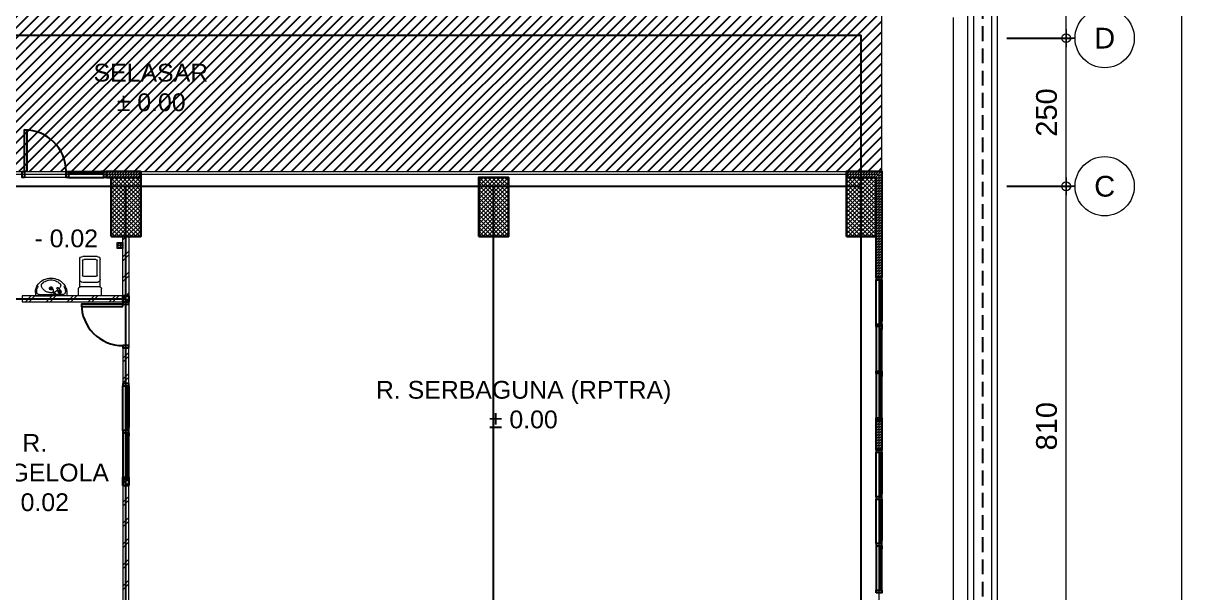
# Model space of a CAD drawing. Header units: inches. Extents: x -1 to 125, y -2 to 87.
# Drawn here: x 75.57 to 95.26, y 22.96 to 32.57 of the extents above; entities that cross this region are included whole.
import ezdxf
from ezdxf.enums import TextEntityAlignment as Align

# ---------------------------------------------------------------- set-up
doc = ezdxf.new("R2010")
doc.units = ezdxf.units.IN
doc.header["$MEASUREMENT"] = 0
doc.linetypes.add('$0$HIDDEN', pattern=[0.375, 0.25, -0.125])
doc.layers.get('defpoints').update_dxf_attribs({"color": 1})
for name, color, linetype, lineweight in [('ars', 11, 'Continuous', 0), ('KOL', 1, 'Continuous', 30), ('KOLOM', 4, 'Continuous', 9), ('lan', 7, 'Continuous', 15), ('NOT', 7, 'Continuous', 20), ('SANITAIR', 15, 'Continuous', 9), ('tem', 5, 'Continuous', 20), ('u', 6, 'Continuous', 20)]:
    doc.layers.add(name, color=color, linetype=linetype, lineweight=lineweight)
doc.layers.add('as', color=1, linetype='Continuous', plot=False)
doc.layers.add('Kusen', color=30, linetype='Continuous')
doc.layers.add('POLYLINE TPAK', color=4, linetype='Continuous', lineweight=20, plot=False)
doc.styles.add('S', font='simplex', dxfattribs={"width": 0.75})
doc.styles.get("Standard").update_dxf_attribs({"font": 'arial.ttf'})
doc.dimstyles.new('sk-100', dxfattribs={"dimtxt": 0.35, "dimasz": 0.15, "dimexe": 0.1, "dimexo": 0, "dimgap": 0.15, "dimtad": 1, "dimdec": 0, "dimlfac": 100, "dimzin": 0, "dimdsep": 46, "dimtxsty": 'Standard', "dimblk": 'BULAT', "dimcen": 0.09, "dimclrd": 256, "dimclre": 256, "dimclrt": 256, "dimadec": 0, "dimazin": 0, "dimtfac": 1, "dimtdec": 0, "dimtofl": 0, "dimtmove": 0, "dimatfit": 3, "dimldrblk": 'BULAT', "dimfxl": 1, "dimtolj": 1, "dimtzin": 0, "dimlwd": -1, "dimarcsym": 0})

# ---------------------------------------------------------------- blocks, each defined once
blk = doc.blocks.new('BULAT')
for p, q in [((-1, 0), (1, 0)), ((0, -1), (0, 1))]:
    blk.add_line(p, q)
blk.add_circle((0, 0), 0.5)
blk = doc.blocks.new('*D57')
at = {"layer": 'defpoints', "color": 0}
for p in [(92.158, 29.816), (93.158, 29.816), (92.158, 21.716)]:
    blk.add_point(p, dxfattribs=at)
at = {"layer": 'u', "lineweight": -2}
for p, q in [((92.158, 29.816), (93.258, 29.816)), ((92.158, 21.716), (93.258, 21.716))]:
    blk.add_line(p, q, dxfattribs=at)
at = {"layer": 'u'}
blk.add_line((93.158, 21.866), (93.158, 29.666), dxfattribs=at)
at = {"layer": 'u', "xscale": 0.15, "yscale": 0.15, "zscale": 0.15}
for p, rotation in [((93.158, 29.816), 90), ((93.158, 21.716), 270)]:
    blk.add_blockref('BULAT', p, dxfattribs=dict(at, rotation=rotation))
at = {"layer": 'u', "insert": (92.829, 25.766), "char_height": 0.35, "attachment_point": 5, "rotation": 90}
blk.add_mtext('\\A1;810', dxfattribs=at)
blk = doc.blocks.new('NAV')
blk.add_circle((0, -0.4), 0.4)
at = {"style": 'S', "width": 0.75, "flags": 4}
blk.add_attdef('AV', text='', height=0.3, dxfattribs=at).set_placement((0, -0.4), align=Align.MIDDLE)
blk = doc.blocks.new('*D58')
at = {"layer": 'defpoints', "color": 0}
for p in [(92.158, 32.316), (93.158, 32.316), (92.158, 29.816)]:
    blk.add_point(p, dxfattribs=at)
at = {"layer": 'u', "lineweight": -2}
for p, q in [((92.158, 32.316), (93.258, 32.316)), ((92.158, 29.816), (93.258, 29.816))]:
    blk.add_line(p, q, dxfattribs=at)
at = {"layer": 'u'}
blk.add_line((93.158, 29.966), (93.158, 32.166), dxfattribs=at)
at = {"layer": 'u', "xscale": 0.15, "yscale": 0.15, "zscale": 0.15}
for p, rotation in [((93.158, 32.316), 90), ((93.158, 29.816), 270)]:
    blk.add_blockref('BULAT', p, dxfattribs=dict(at, rotation=rotation))
at = {"layer": 'u', "insert": (92.829, 31.061), "char_height": 0.35, "attachment_point": 5, "rotation": 90}
blk.add_mtext('\\A1;250', dxfattribs=at)
blk = doc.blocks.new('*D59')
at = {"layer": 'defpoints', "color": 0}
for p in [(92.158, 38.516), (93.158, 38.516), (92.158, 32.316)]:
    blk.add_point(p, dxfattribs=at)
at = {"layer": 'u', "lineweight": -2}
for p, q in [((92.158, 38.516), (93.258, 38.516)), ((92.158, 32.316), (93.258, 32.316))]:
    blk.add_line(p, q, dxfattribs=at)
at = {"layer": 'u'}
blk.add_line((93.158, 32.466), (93.158, 38.366), dxfattribs=at)
at = {"layer": 'u', "xscale": 0.15, "yscale": 0.15, "zscale": 0.15}
for p, rotation in [((93.158, 38.516), 90), ((93.158, 32.316), 270)]:
    blk.add_blockref('BULAT', p, dxfattribs=dict(at, rotation=rotation))
at = {"layer": 'u', "insert": (92.829, 35.416), "char_height": 0.35, "attachment_point": 5, "rotation": 90}
blk.add_mtext('\\A1;620', dxfattribs=at)
blk = doc.blocks.new('*D66')
at = {"layer": 'defpoints', "color": 0}
for p in [(94.308, 72.716), (95.108, 72.716), (94.308, 16.716)]:
    blk.add_point(p, dxfattribs=at)
at = {"layer": 'u', "lineweight": -2}
for p, q in [((94.308, 72.716), (95.208, 72.716)), ((94.308, 16.716), (95.208, 16.716))]:
    blk.add_line(p, q, dxfattribs=at)
at = {"layer": 'u'}
blk.add_line((95.108, 16.866), (95.108, 72.566), dxfattribs=at)
at = {"layer": 'u', "xscale": 0.15, "yscale": 0.15, "zscale": 0.15}
for p, rotation in [((95.108, 72.716), 90), ((95.108, 16.716), 270)]:
    blk.add_blockref('BULAT', p, dxfattribs=dict(at, rotation=rotation))
at = {"layer": 'u', "insert": (94.779, 44.716), "char_height": 0.35, "attachment_point": 5, "rotation": 90}
blk.add_mtext('\\A1;5600', dxfattribs=at)
blk = doc.blocks.new('K 10.10')
at = {"layer": 'ars'}
h = blk.add_hatch(dxfattribs=at)
h.set_pattern_fill('_USER', color=256, scale=0.05, angle=45, double=1, pattern_type=0)
h.set_pattern_definition([(45, (0, 0), (-0.035355339, 0.035355339), []), (135, (0, 0), (-0.035355339, -0.035355339), [])])
h.paths.add_polyline_path([(1560.538, 1380.407), (1560.638, 1380.407), (1560.638, 1380.507), (1560.538, 1380.507)])
at = {"layer": 'KOL'}
blk.add_lwpolyline([(1560.538, 1380.407), (1560.638, 1380.407), (1560.638, 1380.507), (1560.538, 1380.507)], close=True, dxfattribs=at)
blk = doc.blocks.new('WASHTAFEL')
for points in [[(0, 0), (0, 0.016), (0.001, 0.031), (0.004, 0.047), (0.006, 0.063), (0.01, 0.077), (0.015, 0.092), (0.025, 0.12), (0.041, 0.146), (0.05, 0.16), (0.059, 0.172), (0.069, 0.184), (0.08, 0.196), (0.091, 0.206), (0.103, 0.217)], [(0.103, 0.217), (0.119, 0.228), (0.134, 0.237), (0.15, 0.246), (0.167, 0.252), (0.184, 0.258), (0.202, 0.262), (0.22, 0.264), (0.24, 0.265)], [(0.138, 0.213), (0.15, 0.222), (0.162, 0.228), (0.174, 0.232), (0.188, 0.237), (0.201, 0.24), (0.214, 0.242), (0.228, 0.242), (0.242, 0.241)], [(0.24, 0.265), (0.299, 0.265)], [(0.242, 0.241), (0.249, 0.24), (0.255, 0.237), (0.262, 0.234), (0.269, 0.228), (0.272, 0.222), (0.275, 0.215), (0.277, 0.208), (0.277, 0.2)], [(0.277, 0.2), (0.277, 0)], [(0.299, 0.265), (0.299, 0)], [(0.103, -0.217), (0.091, -0.207), (0.08, -0.196), (0.069, -0.184), (0.059, -0.173), (0.05, -0.16), (0.041, -0.148), (0.025, -0.121), (0.015, -0.092), (0.01, -0.077), (0.006, -0.062), (0.004, -0.046), (0.001, -0.031), (0, -0.016), (0, 0)], [(0.03, 0), (0.031, 0.021), (0.034, 0.041), (0.039, 0.062), (0.046, 0.081), (0.054, 0.099), (0.065, 0.117), (0.077, 0.134), (0.091, 0.15)], [(0.139, -0.161), (0.133, -0.162), (0.127, -0.163), (0.12, -0.163), (0.114, -0.162), (0.108, -0.161), (0.102, -0.159), (0.097, -0.155), (0.091, -0.15), (0.077, -0.134), (0.065, -0.119), (0.054, -0.099), (0.046, -0.081), (0.039, -0.062), (0.034, -0.041), (0.031, -0.022), (0.03, 0)], [(0.091, 0.15), (0.097, 0.155), (0.102, 0.159), (0.108, 0.161), (0.114, 0.162), (0.12, 0.163), (0.127, 0.163), (0.133, 0.162), (0.139, 0.16)], [(0.139, 0.16), (0.15, 0.155), (0.162, 0.149), (0.172, 0.143), (0.182, 0.134)], [(0.246, 0), (0.246, -0.013), (0.243, -0.025), (0.242, -0.039), (0.238, -0.051), (0.234, -0.063), (0.23, -0.075), (0.224, -0.086), (0.218, -0.097), (0.209, -0.107), (0.202, -0.116), (0.194, -0.126), (0.184, -0.133), (0.173, -0.142), (0.162, -0.149), (0.151, -0.155), (0.139, -0.161)], [(0.185, 0.022), (0.19, 0.019), (0.194, 0.016), (0.196, 0.012), (0.197, 0.006), (0.199, 0.002), (0.199, -0.002), (0.197, -0.008), (0.195, -0.012), (0.192, -0.017), (0.189, -0.021), (0.184, -0.023), (0.179, -0.024), (0.174, -0.025), (0.169, -0.025), (0.165, -0.024), (0.16, -0.022), (0.156, -0.019), (0.153, -0.016), (0.15, -0.011), (0.148, -0.006), (0.146, -0.001), (0.146, 0.004), (0.148, 0.008), (0.15, 0.012), (0.156, 0.021), (0.165, 0.025), (0.173, 0.025), (0.182, 0.024)], [(0.162, 0.103), (0.157, 0.11), (0.156, 0.115), (0.16, 0.117)], [(0.179, 0.013), (0.184, 0.01), (0.188, 0.005), (0.188, -0.001), (0.185, -0.006), (0.182, -0.011), (0.178, -0.013), (0.172, -0.015), (0.166, -0.012), (0.162, -0.01), (0.16, -0.004), (0.159, 0.001), (0.16, 0.007), (0.162, 0.011), (0.167, 0.013), (0.172, 0.016), (0.177, 0.015)], [(0.16, 0.117), (0.212, 0.157)], [(0.168, 0.1), (0.166, 0.1), (0.162, 0.103)], [(0.168, 0.1), (0.223, 0.123)], [(0.174, 0.002), (0.174, -0.001), (0.172, -0.002), (0.171, 0), (0.171, 0.002)], [(0.172, 0.008), (0.174, 0.006), (0.177, 0.008), (0.174, 0.01), (0.172, 0.008)], [(0.172, 0.004), (0.173, 0.001), (0.176, 0.004), (0.173, 0.006), (0.172, 0.004)], [(0.179, 0.013), (0.179, 0.012), (0.178, 0.01), (0.177, 0.01), (0.174, 0.01), (0.174, 0.012), (0.174, 0.013), (0.177, 0.015), (0.178, 0.015)], [(0.178, 0.017), (0.18, 0.015), (0.183, 0.017), (0.18, 0.019), (0.178, 0.017)], [(0.18, 0.021), (0.183, 0.019), (0.184, 0.021), (0.183, 0.023), (0.18, 0.021)], [(0.183, 0.025), (0.185, 0.023), (0.188, 0.025), (0.185, 0.028), (0.183, 0.025)], [(0.185, 0.03), (0.188, 0.028), (0.19, 0.03), (0.188, 0.031), (0.185, 0.03)], [(0.189, 0.033), (0.191, 0.03), (0.194, 0.033), (0.191, 0.034), (0.189, 0.033)], [(0.194, 0.036), (0.195, 0.034), (0.197, 0.036), (0.195, 0.038), (0.194, 0.036)], [(0.197, 0.038), (0.2, 0.035), (0.202, 0.038), (0.2, 0.04), (0.197, 0.038)], [(0.208, 0.14), (0.206, 0.142), (0.203, 0.143), (0.202, 0.146), (0.203, 0.15), (0.206, 0.151), (0.207, 0.151), (0.208, 0.151), (0.209, 0.151)], [(0.202, 0.038), (0.205, 0.035), (0.206, 0.038), (0.205, 0.04), (0.202, 0.038)], [(0.203, 0.115), (0.215, 0.098), (0.226, 0.081), (0.235, 0.063), (0.241, 0.042)], [(0.207, 0.036), (0.209, 0.034), (0.212, 0.036), (0.209, 0.039), (0.207, 0.036)], [(0.208, 0.145), (0.208, 0.142), (0.209, 0.137), (0.212, 0.133), (0.214, 0.13), (0.218, 0.127), (0.222, 0.125), (0.225, 0.123), (0.23, 0.123), (0.235, 0.123), (0.238, 0.125), (0.242, 0.127), (0.246, 0.13), (0.248, 0.133), (0.251, 0.137), (0.252, 0.142), (0.253, 0.145), (0.252, 0.15), (0.251, 0.154), (0.248, 0.159), (0.246, 0.161), (0.242, 0.165), (0.238, 0.166), (0.235, 0.167), (0.23, 0.168), (0.225, 0.167), (0.222, 0.166), (0.218, 0.165), (0.214, 0.161), (0.212, 0.159), (0.209, 0.154), (0.208, 0.15), (0.208, 0.145)], [(0.218, 0.126), (0.215, 0.123), (0.212, 0.123), (0.209, 0.125), (0.208, 0.127), (0.208, 0.131), (0.209, 0.131), (0.209, 0.132), (0.211, 0.133)], [(0.212, 0.157), (0.209, 0.16), (0.211, 0.163), (0.212, 0.166), (0.215, 0.167), (0.218, 0.166), (0.219, 0.165), (0.219, 0.165)], [(0.212, 0.036), (0.214, 0.034), (0.217, 0.036), (0.214, 0.039), (0.212, 0.036)], [(0.215, 0.145), (0.217, 0.14), (0.22, 0.136), (0.225, 0.132), (0.23, 0.131), (0.236, 0.132), (0.241, 0.136), (0.243, 0.14), (0.245, 0.145), (0.243, 0.151), (0.241, 0.156), (0.236, 0.159), (0.23, 0.16), (0.225, 0.159), (0.22, 0.156), (0.217, 0.151), (0.215, 0.145)], [(0.217, 0.036), (0.219, 0.034), (0.222, 0.036), (0.219, 0.039), (0.217, 0.036)], [(0.222, 0.038), (0.224, 0.035), (0.226, 0.038), (0.224, 0.04), (0.222, 0.038)], [(0.224, 0.145), (0.225, 0.14), (0.23, 0.139), (0.235, 0.14), (0.237, 0.145), (0.235, 0.15), (0.23, 0.153), (0.225, 0.15), (0.224, 0.145)], [(0.225, 0.167), (0.226, 0.169), (0.228, 0.172), (0.231, 0.172), (0.234, 0.171), (0.236, 0.168), (0.236, 0.167), (0.236, 0.166)], [(0.236, 0.123), (0.235, 0.12), (0.232, 0.119), (0.23, 0.117), (0.228, 0.119), (0.225, 0.121), (0.225, 0.122), (0.225, 0.123)], [(0.226, 0.038), (0.229, 0.035), (0.231, 0.038), (0.229, 0.04), (0.226, 0.038)], [(0.231, 0.039), (0.234, 0.036), (0.236, 0.039), (0.234, 0.041), (0.231, 0.039)], [(0.237, 0.039), (0.238, 0.038), (0.241, 0.039), (0.238, 0.041), (0.237, 0.039)], [(0.249, 0.132), (0.249, 0.13), (0.249, 0.127), (0.248, 0.125), (0.245, 0.123), (0.242, 0.125), (0.241, 0.125), (0.241, 0.125)], [(0.241, 0.041), (0.243, 0.039), (0.246, 0.041), (0.243, 0.044), (0.241, 0.041)], [(0.242, 0.163), (0.245, 0.165), (0.247, 0.166), (0.251, 0.165), (0.252, 0.161), (0.252, 0.159), (0.251, 0.157), (0.251, 0.156), (0.249, 0.156)], [(0.242, 0.039), (0.245, 0.019), (0.246, 0)], [(0.246, 0.044), (0.248, 0.041), (0.249, 0.044), (0.248, 0.046), (0.246, 0.044)], [(0.249, 0.047), (0.251, 0.045), (0.253, 0.047), (0.251, 0.05), (0.249, 0.047)], [(0.253, 0.15), (0.255, 0.149), (0.257, 0.146), (0.258, 0.143), (0.255, 0.14), (0.253, 0.138), (0.253, 0.138), (0.252, 0.138)], [(0.253, 0.064), (0.253, 0.061), (0.255, 0.058), (0.258, 0.056), (0.262, 0.056), (0.265, 0.056), (0.268, 0.058), (0.27, 0.061), (0.271, 0.064), (0.27, 0.068), (0.268, 0.071), (0.265, 0.073), (0.262, 0.074), (0.258, 0.073), (0.255, 0.071), (0.253, 0.068), (0.253, 0.064)], [(0.264, 0.056), (0.262, 0.052), (0.259, 0.051), (0.255, 0.052), (0.253, 0.053), (0.253, 0.057), (0.253, 0.058), (0.253, 0.059)], [(0.253, 0.051), (0.254, 0.048), (0.257, 0.051), (0.254, 0.053), (0.253, 0.051)], [(0.255, 0.064), (0.258, 0.061), (0.262, 0.059), (0.265, 0.061), (0.268, 0.064), (0.265, 0.069), (0.262, 0.07), (0.258, 0.069), (0.255, 0.064)], [(0.277, -0.201), (0.277, 0)], [(0.299, -0.264), (0.299, 0)], [(0.24, -0.264), (0.22, -0.264), (0.202, -0.262), (0.184, -0.258), (0.167, -0.252), (0.15, -0.246), (0.134, -0.237), (0.119, -0.228), (0.103, -0.217)], [(0.242, -0.242), (0.228, -0.242), (0.214, -0.242), (0.201, -0.24), (0.188, -0.237), (0.174, -0.234), (0.162, -0.228), (0.15, -0.22), (0.138, -0.214)], [(0.24, -0.264), (0.299, -0.264)], [(0.277, -0.201), (0.277, -0.208), (0.275, -0.215), (0.272, -0.222), (0.269, -0.228), (0.262, -0.234), (0.255, -0.237), (0.249, -0.24), (0.242, -0.242)]]:
    blk.add_lwpolyline(points)
blk = doc.blocks.new('SWC1')
for p, q in [((-0.172, 0.15), (-0.172, 0.615)), ((-0.122, 0.665), (0.122, 0.665)), ((-0.097, 0.615), (0.098, 0.615)), ((0.173, 0.15), (0.173, 0.615)), ((-0.122, 0.35), (-0.122, 0.59)), ((0.122, 0.35), (0.122, 0.59)), ((-0.122, 0.225), (0.122, 0.225)), ((-0.097, 0.325), (0.098, 0.325)), ((-0.195, 0), (-0.195, 0.125)), ((-0.195, 0), (0.195, 0)), ((-0.17, 0.15), (0.17, 0.15)), ((0.195, 0), (0.195, 0.125))]:
    blk.add_line(p, q)
for centre, radius, start, end in [((-0.122, 0.615), 0.05, 90, 180), ((-0.097, 0.59), 0.025, 90, 180), ((0.098, 0.59), 0.025, 0, 90), ((0.122, 0.615), 0.05, 0, 90), ((-0.122, 0.275), 0.05, 180, 270), ((-0.097, 0.35), 0.025, 180, 270), ((0.098, 0.35), 0.025, 270, 0), ((0.122, 0.275), 0.05, 270, 0), ((-0.17, 0.125), 0.025, 90, 180), ((0.17, 0.125), 0.025, 0, 90)]:
    blk.add_arc(centre, radius, start, end)
blk = doc.blocks.new('AVOOR')
blk.add_lwpolyline([(-21.818, -71.591), (-21.918, -71.591), (-21.918, -71.491), (-21.818, -71.491)], close=True)
for points in [[(-21.908, -71.541), (-21.828, -71.541)], [(-21.868, -71.501), (-21.868, -71.581)]]:
    blk.add_lwpolyline(points)
blk.add_circle((-21.868, -71.541), 0.04)
blk = doc.blocks.new('k2')
at = {"layer": 'ars'}
h = blk.add_hatch(dxfattribs=at)
h.set_pattern_fill('_USER', color=256, scale=0.05, angle=45, double=1, pattern_type=0)
h.set_pattern_definition([(45, (0, -5), (-0.03535534, 0.03535534), []), (135, (0, -5), (-0.03535534, -0.03535534), [])])
h.paths.add_polyline_path([(-0.25, -0.5), (0.25, -0.5), (0.25, 0.5), (-0.25, 0.5)])
at = {"layer": 'KOL'}
blk.add_lwpolyline([(-0.25, -0.5), (0.25, -0.5), (0.25, 0.5), (-0.25, 0.5)], close=True, dxfattribs=at)
blk = doc.blocks.new('BV 241')
at = {"layer": 'Kusen'}
for p, q in [((-0.415, 0), (-1.165, 0)), ((-1.115, 0.1), (-0.465, 0.1)), ((-0.465, 0.06), (-1.115, 0.06)), ((-0.375, 0), (0.375, 0)), ((0.325, 0.1), (-0.325, 0.1)), ((-0.325, 0.06), (0.325, 0.06)), ((1.115, 0.1), (0.465, 0.1)), ((0.465, 0.06), (1.115, 0.06)), ((0.415, 0), (1.165, 0))]:
    blk.add_line(p, q, dxfattribs=at)
for points in [[(-1.205, 0), (-1.165, 0), (-1.165, 0.1), (-1.205, 0.1)], [(-0.375, 0), (-0.415, 0), (-0.415, 0.1), (-0.375, 0.1)], [(0.415, 0), (0.375, 0), (0.375, 0.1), (0.415, 0.1)], [(1.205, 0), (1.165, 0), (1.165, 0.1), (1.205, 0.1)]]:
    blk.add_lwpolyline(points, close=True, dxfattribs=at)
for points in [[(-1.115, 0.0775), (-1.115, 0.06), (-1.165, 0.06), (-1.165, 0.1), (-1.115, 0.1), (-1.115, 0.0825), (-1.125, 0.0825), (-1.125, 0.0775), (-1.115, 0.0775)], [(-0.465, 0.0775), (-0.465, 0.06), (-0.415, 0.06), (-0.415, 0.1), (-0.465, 0.1), (-0.465, 0.0825), (-0.455, 0.0825), (-0.455, 0.0775), (-0.465, 0.0775)], [(-0.325, 0.0775), (-0.325, 0.06), (-0.375, 0.06), (-0.375, 0.1), (-0.325, 0.1), (-0.325, 0.0825), (-0.335, 0.0825), (-0.335, 0.0775), (-0.325, 0.0775)], [(0.325, 0.0775), (0.325, 0.06), (0.375, 0.06), (0.375, 0.1), (0.325, 0.1), (0.325, 0.0825), (0.335, 0.0825), (0.335, 0.0775), (0.325, 0.0775)], [(0.465, 0.0775), (0.465, 0.06), (0.415, 0.06), (0.415, 0.1), (0.465, 0.1), (0.465, 0.0825), (0.455, 0.0825), (0.455, 0.0775), (0.465, 0.0775)], [(1.115, 0.0775), (1.115, 0.06), (1.165, 0.06), (1.165, 0.1), (1.115, 0.1), (1.115, 0.0825), (1.125, 0.0825), (1.125, 0.0775), (1.115, 0.0775)]]:
    blk.add_lwpolyline(points, dxfattribs=at)
at = {"layer": 'Kusen', "color": 141}
for points in [[(-1.125, 0.0775), (-0.455, 0.0775), (-0.455, 0.0825), (-1.125, 0.0825)], [(0.335, 0.0775), (-0.335, 0.0775), (-0.335, 0.0825), (0.335, 0.0825)], [(1.125, 0.0775), (0.455, 0.0775), (0.455, 0.0825), (1.125, 0.0825)]]:
    blk.add_lwpolyline(points, close=True, dxfattribs=at)
blk = doc.blocks.new('T. J1')
at = {"layer": 'Kusen'}
for p, q in [((-0.019, 0), (-0.769, 0)), ((-0.719, 0.1), (-0.069, 0.1)), ((-0.069, 0.06), (-0.719, 0.06)), ((0.021, 0), (0.771, 0)), ((0.721, 0.1), (0.071, 0.1)), ((0.071, 0.06), (0.721, 0.06))]:
    blk.add_line(p, q, dxfattribs=at)
for points in [[(-0.809, 0), (-0.769, 0), (-0.769, 0.1), (-0.809, 0.1)], [(-0.019, 0), (0.021, 0), (0.021, 0.1), (-0.019, 0.1)], [(0.811, 0), (0.771, 0), (0.771, 0.1), (0.811, 0.1)]]:
    blk.add_lwpolyline(points, close=True, dxfattribs=at)
for points in [[(-0.719, 0.077), (-0.719, 0.06), (-0.769, 0.06), (-0.769, 0.1), (-0.719, 0.1), (-0.719, 0.082), (-0.729, 0.082), (-0.729, 0.077), (-0.719, 0.077)], [(-0.069, 0.077), (-0.069, 0.06), (-0.019, 0.06), (-0.019, 0.1), (-0.069, 0.1), (-0.069, 0.082), (-0.059, 0.082), (-0.059, 0.077), (-0.069, 0.077)], [(0.071, 0.077), (0.071, 0.06), (0.021, 0.06), (0.021, 0.1), (0.071, 0.1), (0.071, 0.082), (0.061, 0.082), (0.061, 0.077), (0.071, 0.077)], [(0.721, 0.077), (0.721, 0.06), (0.771, 0.06), (0.771, 0.1), (0.721, 0.1), (0.721, 0.082), (0.731, 0.082), (0.731, 0.077), (0.721, 0.077)]]:
    blk.add_lwpolyline(points, dxfattribs=at)
at = {"layer": 'Kusen', "color": 141}
for points in [[(-0.729, 0.077), (-0.059, 0.077), (-0.059, 0.082), (-0.729, 0.082)], [(0.731, 0.077), (0.061, 0.077), (0.061, 0.082), (0.731, 0.082)]]:
    blk.add_lwpolyline(points, close=True, dxfattribs=at)
blk = doc.blocks.new('A-DAS')
at = {"layer": 'ars'}
h = blk.add_hatch(dxfattribs=at)
h.set_pattern_fill('ANSI31', color=256, scale=0.01, style=0)
h.set_pattern_definition([(45, (8.65, 15.9), (-0.02245064, 0.02245064), [])])
h.paths.add_polyline_path([(23.87, 15.9), (24.45, 15.9), (24.45, 16), (23.87, 16)])
h = blk.add_hatch(dxfattribs=at)
h.set_pattern_fill('ANSI31', color=256, scale=0.01, angle=180, style=0)
h.set_pattern_definition([(225, (36.35, 14.9), (0.02245064, -0.02245064), [])])
h.paths.add_polyline_path([(36.95, 16), (36.6, 16), (36.6, 15.9), (36.85, 15.9), (36.85, 14.21), (36.95, 14.21)])
h.paths.add_polyline_path([(36.6, 16), (36.35, 16), (36.35, 15.9), (36.6, 15.9)])
h = blk.add_hatch(dxfattribs=at)
h.set_pattern_fill('TEMBOK', color=256, scale=0.25)
h.set_pattern_definition([(45, (-50.2, 8.65), (-0.1767767, 0.1767767), []), (45, (-50.1375, 8.65), (-0.1767767, 0.1767767), [])])
h.paths.add_polyline_path([(24.15, 14.9), (24.25, 14.9), (24.25, 13.9), (24.15, 13.9)])
h = blk.add_hatch(dxfattribs=at)
h.set_pattern_fill('TEMBOK', color=256, scale=0.25)
h.set_pattern_definition([(45, (1.03515, 1.025), (-0.1767767, 0.1767767), []), (45, (1.09765, 1.025), (-0.1767767, 0.1767767), [])])
h.paths.add_polyline_path([(22.45, 13.8), (24.15, 13.8), (24.15, 13.9), (22.45, 13.9)])
h = blk.add_hatch(dxfattribs=at)
h.set_pattern_fill('TEMBOK', color=256, scale=0.25)
h.set_pattern_definition([(45, (-56.4, 6.75), (-0.1767767, 0.1767767), []), (45, (-56.3375, 6.75), (-0.1767767, 0.1767767), [])])
h.paths.add_polyline_path([(24.25, 13.02), (24.15, 13.02), (24.15, 12.42), (24.25, 12.42)])
h = blk.add_hatch(dxfattribs=at)
h.set_pattern_fill('ANSI31', color=256, scale=0.01, angle=180, style=0)
h.set_pattern_definition([(225, (36.85, 10.7), (0.0224506, -0.0224506), [])])
h.paths.add_polyline_path([(36.95, 11.8), (36.85, 11.8), (36.85, 11.3), (36.95, 11.3)])
h = blk.add_hatch(dxfattribs=at)
h.set_pattern_fill('TEMBOK', color=256, scale=0.25)
h.set_pattern_definition([(45, (-56.4, 6.0875), (-0.1767767, 0.1767767), []), (45, (-56.3375, 6.0875), (-0.1767767, 0.1767767), [])])
h.paths.add_polyline_path([(24.25, 10.7), (24.15, 10.7), (24.15, 8.2), (24.25, 8.2)])
at = {"layer": 'as', "linetype": '$0$HIDDEN'}
blk.add_line((38.65, 3.2), (38.65, 19.1), dxfattribs=at)
at = {"layer": 'as'}
for p, q in [((5.95, 18.3), (36.6, 18.3)), ((36.6, 2.65), (36.6, 18.3)), ((-37.8, 15.75), (36.6, 15.75)), ((24.2, 2.65), (24.2, 15.75)), ((30.4, 2.65), (30.4, 15.75)), ((17.95, 13.85), (24.2, 13.85))]:
    blk.add_line(p, q, dxfattribs=at)
at = {"layer": 'KOL'}
for points in [[(23.87, 15.9), (24.45, 15.9), (24.45, 16), (23.87, 16)], [(36.85, 14.21), (36.85, 15.9), (36.35, 15.9), (36.35, 16), (36.95, 16), (36.95, 14.21)], [(36.85, 11.3), (36.95, 11.3), (36.95, 11.8), (36.85, 11.8)]]:
    blk.add_lwpolyline(points, close=True, dxfattribs=at)
at = {"layer": 'Kusen'}
for p, q in [((23.28, 16), (23.78, 16)), ((23.78, 15.96), (23.28, 15.96)), ((23.23, 15.9), (23.83, 15.9))]:
    blk.add_line(p, q, dxfattribs=at)
for points in [[(22.53, 16), (22.49, 16), (22.49, 16.7), (22.53, 16.7)], [(22.49, 15.9), (22.45, 15.9), (22.45, 16), (22.49, 16)], [(23.23, 15.9), (23.19, 15.9), (23.19, 16), (23.23, 16)], [(23.83, 16), (23.87, 16), (23.87, 15.9), (23.83, 15.9)], [(24.25, 13.76), (24.25, 13.8), (24.15, 13.8), (24.15, 13.76)], [(24.15, 13.72), (24.15, 13.76), (23.45, 13.76), (23.45, 13.72)], [(24.25, 13.02), (24.25, 13.06), (24.15, 13.06), (24.15, 13.02)]]:
    blk.add_lwpolyline(points, close=True, dxfattribs=at)
for points in [[(23.28, 15.977), (23.28, 15.96), (23.23, 15.96), (23.23, 16), (23.28, 16), (23.28, 15.982), (23.27, 15.982), (23.27, 15.977), (23.28, 15.977)], [(23.78, 15.977), (23.78, 15.96), (23.83, 15.96), (23.83, 16), (23.78, 16), (23.78, 15.982), (23.79, 15.982), (23.79, 15.977), (23.78, 15.977)]]:
    blk.add_lwpolyline(points, dxfattribs=at)
at = {"layer": 'Kusen', "color": 141}
blk.add_lwpolyline([(23.27, 15.977), (23.79, 15.977), (23.79, 15.982), (23.27, 15.982)], close=True, dxfattribs=at)
at = {"layer": 'Kusen'}
for centre, start, end in [((22.49, 16), 0, 90), ((24.15, 13.76), 180, 270)]:
    blk.add_arc(centre, 0.7, start, end, dxfattribs=at)
at = {"layer": 'lan'}
for p, q in [((36.95, 16), (36.95, 18.6)), ((38.15, 18.6), (38.15, 3.2)), ((24.45, 16), (36.3, 16)), ((23.19, 15.9), (22.49, 15.9)), ((24.25, 13.76), (24.25, 13.06))]:
    blk.add_line(p, q, dxfattribs=at)
at = {"layer": 'POLYLINE TPAK', "color": 3}
for points in [[(-25.35, 2.45), (24.15, 2.45), (24.15, 0.544), (30.45, 0.544), (30.45, 2.45), (36.9, 2.45), (36.9, 15.95), (5.6, 15.95)], [(6.1, 19.05), (6, 19.05), (6, 18), (5.65, 18), (5.65, 16), (36.95, 16), (36.95, 19.05), (6.1, 19.05)]]:
    blk.add_lwpolyline(points, dxfattribs=at)
at = {"layer": 'SANITAIR'}
blk.add_line((38.9, 3.2), (38.9, 19.35), dxfattribs=at)
for points in [[(31.2, -0.2), (31.2, 0.55), (36.15, 0.55, 0.414214), (38.8, 3.2), (38.8, 19.25), (29.2, 19.25)], [(30.9, 0.1), (30.9, 0.85), (36.15, 0.85, 0.414214), (38.5, 3.2), (38.5, 18.95), (29.2, 18.95)], [(30.8, 0.2), (30.8, 0.95), (36.15, 0.95, 0.414214), (38.4, 3.2), (38.4, 18.85), (29.2, 18.85)]]:
    blk.add_lwpolyline(points, format="xyb", dxfattribs=at)
at = {"layer": 'tem', "ltscale": 2}
for points in [[(24.15, 14.9), (24.25, 14.9), (24.25, 13.9), (24.15, 13.9)], [(24.25, 13.02), (24.15, 13.02), (24.15, 12.42), (24.25, 12.42)], [(24.25, 10.7), (24.15, 10.7), (24.15, 8.2), (24.25, 8.2)]]:
    blk.add_lwpolyline(points, close=True, dxfattribs=at)
at = {"layer": 'tem'}
blk.add_lwpolyline([(22.45, 13.8), (24.15, 13.8), (24.15, 13.9), (22.45, 13.9)], close=True, dxfattribs=at)
at = {"layer": 'KOL'}
for p in [(24.2, 15.4), (30.4, 15.4), (36.6, 15.4)]:
    blk.add_blockref('k2', p, dxfattribs=at)
at = {"layer": 'KOLOM', "extrusion": (0, 0, -1), "xscale": -1, "zscale": -1, "rotation": 359.9999999999999}
blk.add_blockref('K 10.10', (1536.388, -1366.607), dxfattribs=at)
at = {"layer": 'KOLOM', "extrusion": (0, 0, -1), "zscale": -1}
blk.add_blockref('K 10.10', (-1584.788, -1369.707), dxfattribs=at)
at = {"layer": 'Kusen', "rotation": 270}
for name, p in [('BV 241', (36.85, 13.005)), ('T. J1', (24.15, 11.611))]:
    blk.add_blockref(name, p, dxfattribs=at)
at = {"layer": 'Kusen', "xscale": -1, "rotation": 270}
blk.add_blockref('BV 241', (36.85, 10.095), dxfattribs=at)
at = {"layer": 'SANITAIR', "rotation": 270}
for name, p in [('AVOOR', (95.641, -7.118)), ('WASHTAFEL', (22.937, 14.199))]:
    blk.add_blockref(name, p, dxfattribs=at)
at = {"layer": 'SANITAIR', "xscale": -1}
blk.add_blockref('SWC1', (23.593, 13.9), dxfattribs=at)

msp = doc.modelspace()

# ---------------------------------------------------------------- hatches: boundary and pattern name
at = {"layer": 'defpoints'}
h = msp.add_hatch(dxfattribs=at)
h.set_pattern_fill('ANSI31', color=256, style=0)
h.paths.add_polyline_path([(59.2023, 33.1162), (59.1023, 33.1162), (59.1023, 32.0662), (58.7523, 32.0662), (58.7523, 30.0662), (90.0523, 30.0662), (90.0523, 33.1162)])

# ---------------------------------------------------------------- block references
msp.add_blockref('A-DAS', (53.1023, 14.0662))
at = {"layer": 'u'}
ref = msp.add_blockref('NAV', (93.80805, 32.8162), dxfattribs=dict(at, xscale=1.25, yscale=1.25, zscale=1.25))
ref.add_attrib('AV', 'D', dxfattribs={"layer": '0', "height": 0.35, "flags": 4}).set_placement((93.80805, 32.3162), align=Align.MIDDLE)
ref = msp.add_blockref('NAV', (93.80805, 30.3162), dxfattribs=dict(at, xscale=1.25, yscale=1.25, zscale=1.25))
ref.add_attrib('AV', 'C', dxfattribs={"layer": '0', "height": 0.35, "flags": 4}).set_placement((93.80805, 29.8162), align=Align.MIDDLE)

# ---------------------------------------------------------------- texts
at = {"layer": 'NOT', "char_height": 0.3, "attachment_point": 1}
for s, width, insert in [('\\pi0.37622;SELASAR\\P\\pi0.7678;± 0.00', 2.6617262, (76.37959, 31.88401)), ('\\pi0.047732;- 0.02', 1.131754, (75.71295, 29.08634)), ('\\pi0.28293;R. SERBAGUNA (RPTRA)\\P\\pi2.1874;± 0.00', 5.500929, (81.23524, 26.53046)), ('\\pi1.0253;R. \\P\\pi-0.053435;PENGELOLA\\P\\pi0.63446;+ 0.02', 2.4003615, (74.5303, 25.63346))]:
    msp.add_mtext_dynamic_manual_height_columns(s, width=width, gutter_width=1, heights=[0], dxfattribs=dict(at, insert=insert))

# ---------------------------------------------------------------- dimensions: what is measured, and where the dimension line sits
at = {"layer": 'u'}
for base, p1, p2, picture, middle in [((95.10805, 72.7162), (94.30805, 16.7162), (94.30805, 72.7162), '*D66', (95.10805, 44.7162)), ((93.15805, 38.5162), (92.15805, 32.3162), (92.15805, 38.5162), '*D59', (93.15805, 35.4162)), ((93.15805, 32.3162), (92.15805, 29.8162), (92.15805, 32.3162), '*D58', (93.15805, 31.0612)), ((93.15805, 29.8162), (92.15805, 21.7162), (92.15805, 29.8162), '*D57', (93.15805, 25.7662))]:
    dim = msp.add_linear_dim(base=base, p1=p1, p2=p2, angle=90, dimstyle='sk-100', dxfattribs=at)
    dim.commit()
    dim.dimension.update_dxf_attribs({"geometry": picture, "text_midpoint": middle, "dimtype": 160})

doc.saveas('drawing.dxf')
